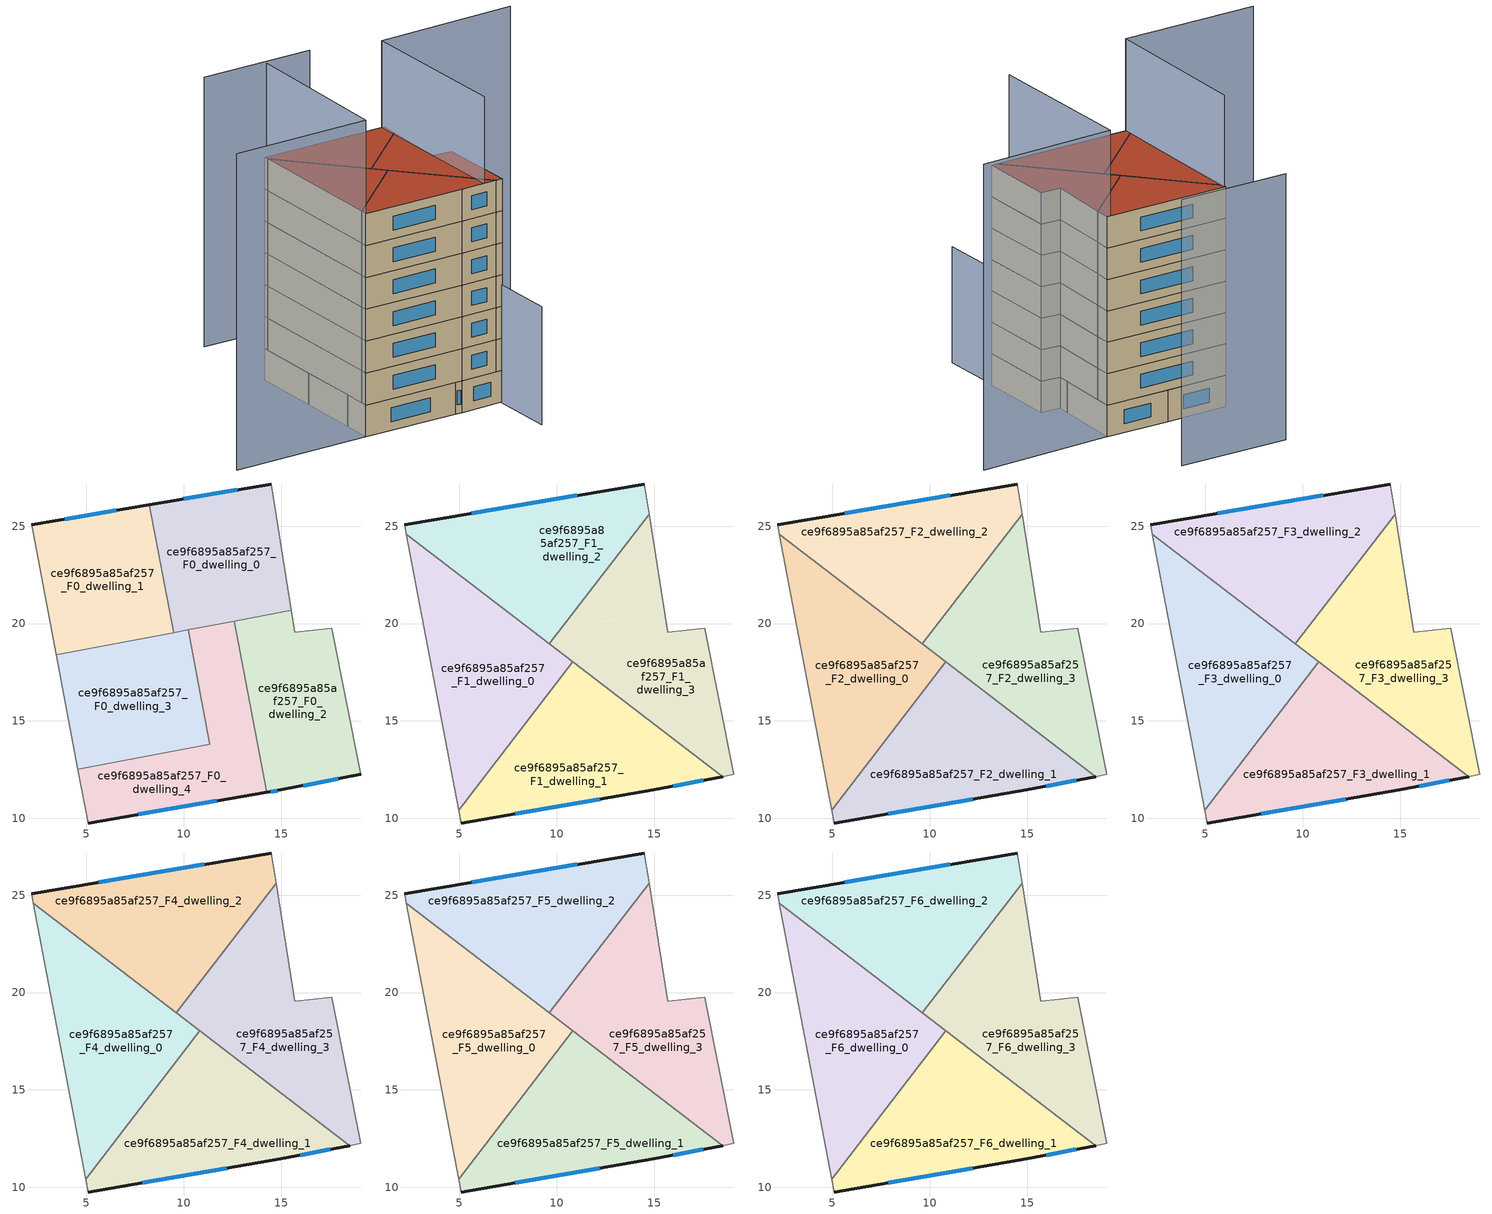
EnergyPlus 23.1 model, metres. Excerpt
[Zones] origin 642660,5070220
ce9f6895a85af257_F0_dwelling_0
 floor ground (EU_floor_Construction): 14.5,27.17 15.52,20.68 9.48,19.54 8.24,26.1 z0
 wall outside (EU_wall_Construction): 14.5,27.17 8.24,26.1 z0:3
 wall to ce9f6895a85af257_F0_dwelling_1 (EU_wall_Construction): 8.24,26.1 9.48,19.54 z0:3
 wall adiabatic (EU_wall_Construction): 15.52,20.68 14.5,27.17 z0:3
 wall to ce9f6895a85af257_F0_dwelling_2 (EU_wall_Construction): 12.61,20.13 15.52,20.68 z0:3
 wall to ce9f6895a85af257_F0_dwelling_4 (EU_wall_Construction): 10.23,19.68 12.6,20.13 z0:3
 wall to ce9f6895a85af257_F0_dwelling_3 (EU_wall_Construction): 9.49,19.54 10.23,19.68 z0:3
 window (EU_Window_Construction): 12.75,26.87 10,26.4 z0.84:2.16
ce9f6895a85af257_F0_dwelling_1
 floor ground (EU_floor_Construction): 8.24,26.1 9.48,19.54 3.45,18.4 2.19,25.07 z0
 wall outside (EU_wall_Construction): 8.24,26.1 2.19,25.07 z0:3
 wall adiabatic (EU_wall_Construction): 2.19,25.07 3.45,18.4 z0:3
 wall to ce9f6895a85af257_F0_dwelling_3 (EU_wall_Construction): 3.45,18.4 9.48,19.54 z0:3
 window (EU_Window_Construction): 6.55,25.81 3.89,25.36 z0.84:2.16
ce9f6895a85af257_F0_dwelling_2
 floor ground (EU_floor_Construction): 17.6,19.76 19.1,12.26 14.99,11.46 14.27,11.33 12.6,20.13 15.52,20.68 15.7,19.56 z0
 wall outside (EU_wall_Construction): 14.27,11.33 14.99,11.46 19.1,12.26 z0:3
 wall adiabatic (EU_wall_Construction): 19.1,12.26 17.6,19.76 15.7,19.56 15.52,20.68 z0:3
 wall to ce9f6895a85af257_F0_dwelling_4 (EU_wall_Construction): 12.6,20.13 14.27,11.33 z0:3
 window (EU_Window_Construction): 16.14,11.68 17.95,12.03 / 14.47,11.37 14.79,11.42 z0.84:2.16
ce9f6895a85af257_F0_dwelling_3
 floor ground (EU_floor_Construction): 10.23,19.68 11.34,13.79 4.57,12.51 3.45,18.4 z0
 wall to ce9f6895a85af257_F0_dwelling_4 (EU_wall_Construction): 4.57,12.51 11.34,13.79 10.23,19.68 z0:3
 wall adiabatic (EU_wall_Construction): 3.45,18.4 4.57,12.51 z0:3
 ceiling adiabatic (EU_roof_Construction): 10.49,18.3 10.23,19.68 8.99,19.45 z3
ce9f6895a85af257_F0_dwelling_4
 floor ground (EU_floor_Construction): 12.6,20.13 14.27,11.33 5.09,9.76 4.57,12.51 11.34,13.79 10.23,19.68 z0
 wall outside (EU_wall_Construction): 5.09,9.76 14.27,11.33 z0:3
 wall adiabatic (EU_wall_Construction): 4.57,12.51 5.09,9.76 z0:3
 window (EU_Window_Construction): 7.66,10.2 11.7,10.89 z0.84:2.16
ce9f6895a85af257_F1_dwelling_0
 floor to ce9f6895a85af257_F0_dwelling_3 (EU_floor_Construction): 10.49,18.3 10.59,17.76 6.9,12.95 4.57,12.51 3.45,18.4 8.99,19.45 z3
 floor to ce9f6895a85af257_F0_dwelling_4 (EU_floor_Construction): 6.9,12.95 4.96,10.42 4.57,12.51 z3; 10.81,18.05 10.59,17.76 10.49,18.3 z3
 floor to ce9f6895a85af257_F0_dwelling_1 (EU_floor_Construction): 8.99,19.45 3.45,18.4 2.28,24.59 z3
 wall adiabatic (EU_wall_Construction): 2.28,24.59 4.96,10.42 z3:6
 wall to ce9f6895a85af257_F1_dwelling_1 (EU_wall_Construction): 4.96,10.42 10.81,18.05 z3:6
 wall to ce9f6895a85af257_F1_dwelling_2 (EU_wall_Construction): 9.63,18.96 2.28,24.59 z3:6
 wall to ce9f6895a85af257_F1_dwelling_3 (EU_wall_Construction): 10.81,18.05 9.63,18.96 z3:6
ce9f6895a85af257_F1_dwelling_1
 floor to ce9f6895a85af257_F0_dwelling_4 (EU_floor_Construction): 13.37,16.09 14.27,11.33 5.09,9.76 4.96,10.42 6.9,12.95 11.34,13.79 10.59,17.76 10.81,18.05 z3
 floor to ce9f6895a85af257_F0_dwelling_3 (EU_floor_Construction): 10.59,17.76 11.34,13.79 6.9,12.95 z3
 floor to ce9f6895a85af257_F0_dwelling_2 (EU_floor_Construction): 18.51,12.14 14.99,11.46 14.27,11.33 13.37,16.09 z3
 wall outside (EU_wall_Construction): 5.09,9.76 14.99,11.46 18.52,12.14 z3:6
 wall adiabatic (EU_wall_Construction): 4.96,10.42 5.09,9.76 z3:6
 wall to ce9f6895a85af257_F1_dwelling_3 (EU_wall_Construction): 18.52,12.14 10.81,18.05 z3:6
 window (EU_Window_Construction): 15.98,11.65 17.53,11.95 / 7.86,10.23 12.22,10.98 z3.84:5.16
ce9f6895a85af257_F1_dwelling_2
 floor to ce9f6895a85af257_F0_dwelling_0 (EU_floor_Construction): 14.5,27.17 14.74,25.63 10.18,19.67 9.48,19.54 8.24,26.1 z3
 floor to ce9f6895a85af257_F0_dwelling_1 (EU_floor_Construction): 8.24,26.1 9.48,19.54 8.99,19.45 2.28,24.59 2.19,25.07 z3
 floor adiabatic (EU_floor_Construction): 10.18,19.67 9.63,18.96 8.99,19.45 z3
 wall outside (EU_wall_Construction): 14.5,27.17 2.19,25.07 z3:6
 wall adiabatic (EU_wall_Construction): 14.74,25.63 14.5,27.17 / 2.19,25.07 2.28,24.59 z3:6
 wall to ce9f6895a85af257_F1_dwelling_3 (EU_wall_Construction): 9.63,18.96 14.74,25.63 z3:6
 window (EU_Window_Construction): 11.05,26.58 5.64,25.66 z3.84:5.16
ce9f6895a85af257_F1_dwelling_3
 floor to ce9f6895a85af257_F0_dwelling_2 (EU_floor_Construction): 17.6,19.76 19.1,12.26 18.51,12.14 13.37,16.09 12.6,20.13 15.52,20.68 15.7,19.56 z3
 floor to ce9f6895a85af257_F0_dwelling_0 (EU_floor_Construction): 14.74,25.63 15.52,20.68 10.18,19.67 z3
 floor to ce9f6895a85af257_F0_dwelling_4 (EU_floor_Construction): 12.61,20.13 13.37,16.09 10.49,18.3 10.23,19.68 z3
 floor adiabatic (EU_floor_Construction): 10.23,19.68 10.49,18.3 9.63,18.96 10.18,19.67 z3
 wall adiabatic (EU_wall_Construction): 18.52,12.14 19.1,12.26 17.6,19.76 15.7,19.56 14.74,25.63 z3:6
ce9f6895a85af257_F2_dwelling_0
 floor to ce9f6895a85af257_F1_dwelling_0 (EU_floor_Construction): 10.81,18.05 4.96,10.42 2.28,24.59 z6
 wall adiabatic (EU_wall_Construction): 2.28,24.59 4.96,10.42 z6:9
 wall to ce9f6895a85af257_F2_dwelling_1 (EU_wall_Construction): 4.96,10.42 10.81,18.05 z6:9
 wall to ce9f6895a85af257_F2_dwelling_2 (EU_wall_Construction): 9.63,18.96 2.28,24.59 z6:9
 wall to ce9f6895a85af257_F2_dwelling_3 (EU_wall_Construction): 10.81,18.05 9.63,18.96 z6:9
ce9f6895a85af257_F2_dwelling_1
 floor to ce9f6895a85af257_F1_dwelling_1 (EU_floor_Construction): 18.52,12.14 14.99,11.46 5.09,9.76 4.96,10.42 10.81,18.05 z6
 wall outside (EU_wall_Construction): 5.09,9.76 14.99,11.46 18.52,12.14 z6:9
 wall adiabatic (EU_wall_Construction): 4.96,10.42 5.09,9.76 z6:9
 wall to ce9f6895a85af257_F2_dwelling_3 (EU_wall_Construction): 18.52,12.14 10.81,18.05 z6:9
 window (EU_Window_Construction): 15.98,11.65 17.53,11.95 / 7.86,10.23 12.22,10.98 z6.84:8.16
ce9f6895a85af257_F2_dwelling_2
 floor to ce9f6895a85af257_F1_dwelling_2 (EU_floor_Construction): 14.5,27.17 14.74,25.63 9.63,18.96 2.28,24.59 2.19,25.07 z6
 wall outside (EU_wall_Construction): 14.5,27.17 2.19,25.07 z6:9
 wall adiabatic (EU_wall_Construction): 14.74,25.63 14.5,27.17 / 2.19,25.07 2.28,24.59 z6:9
 wall to ce9f6895a85af257_F2_dwelling_3 (EU_wall_Construction): 9.63,18.96 14.74,25.63 z6:9
 window (EU_Window_Construction): 11.05,26.58 5.64,25.66 z6.84:8.16
ce9f6895a85af257_F2_dwelling_3
 floor to ce9f6895a85af257_F1_dwelling_3 (EU_floor_Construction): 14.74,25.63 15.7,19.56 17.6,19.76 19.1,12.26 18.52,12.14 9.63,18.96 z6
 wall adiabatic (EU_wall_Construction): 18.52,12.14 19.1,12.26 17.6,19.76 15.7,19.56 14.74,25.63 z6:9
ce9f6895a85af257_F3_dwelling_0
 floor to ce9f6895a85af257_F2_dwelling_0 (EU_floor_Construction): 10.81,18.05 4.96,10.42 2.28,24.59 z9
 wall adiabatic (EU_wall_Construction): 2.28,24.59 4.96,10.42 z9:12
 wall to ce9f6895a85af257_F3_dwelling_1 (EU_wall_Construction): 4.96,10.42 10.81,18.05 z9:12
 wall to ce9f6895a85af257_F3_dwelling_2 (EU_wall_Construction): 9.63,18.96 2.28,24.59 z9:12
 wall to ce9f6895a85af257_F3_dwelling_3 (EU_wall_Construction): 10.81,18.05 9.63,18.96 z9:12
ce9f6895a85af257_F3_dwelling_1
 floor to ce9f6895a85af257_F2_dwelling_1 (EU_floor_Construction): 18.52,12.14 14.99,11.46 5.09,9.76 4.96,10.42 10.81,18.05 z9
 wall outside (EU_wall_Construction): 5.09,9.76 14.99,11.46 18.52,12.14 z9:12
 wall adiabatic (EU_wall_Construction): 4.96,10.42 5.09,9.76 z9:12
 wall to ce9f6895a85af257_F3_dwelling_3 (EU_wall_Construction): 18.52,12.14 10.81,18.05 z9:12
 window (EU_Window_Construction): 15.98,11.65 17.53,11.95 / 7.86,10.23 12.22,10.98 z9.84:11.16
ce9f6895a85af257_F3_dwelling_2
 floor to ce9f6895a85af257_F2_dwelling_2 (EU_floor_Construction): 14.5,27.17 14.74,25.63 9.63,18.96 2.28,24.59 2.19,25.07 z9
 wall outside (EU_wall_Construction): 14.5,27.17 2.19,25.07 z9:12
 wall adiabatic (EU_wall_Construction): 14.74,25.63 14.5,27.17 / 2.19,25.07 2.28,24.59 z9:12
 wall to ce9f6895a85af257_F3_dwelling_3 (EU_wall_Construction): 9.63,18.96 14.74,25.63 z9:12
 window (EU_Window_Construction): 11.05,26.58 5.64,25.66 z9.84:11.16
ce9f6895a85af257_F3_dwelling_3
 floor to ce9f6895a85af257_F2_dwelling_3 (EU_floor_Construction): 14.74,25.63 15.7,19.56 17.6,19.76 19.1,12.26 18.52,12.14 9.63,18.96 z9
 wall adiabatic (EU_wall_Construction): 18.52,12.14 19.1,12.26 17.6,19.76 15.7,19.56 14.74,25.63 z9:12
ce9f6895a85af257_F4_dwelling_0
 floor to ce9f6895a85af257_F3_dwelling_0 (EU_floor_Construction): 10.81,18.05 4.96,10.42 2.28,24.59 z12
 wall adiabatic (EU_wall_Construction): 2.28,24.59 4.96,10.42 z12:15
 wall to ce9f6895a85af257_F4_dwelling_1 (EU_wall_Construction): 4.96,10.42 10.81,18.05 z12:15
 wall to ce9f6895a85af257_F4_dwelling_2 (EU_wall_Construction): 9.63,18.96 2.28,24.59 z12:15
 wall to ce9f6895a85af257_F4_dwelling_3 (EU_wall_Construction): 10.81,18.05 9.63,18.96 z12:15
ce9f6895a85af257_F4_dwelling_1
 floor to ce9f6895a85af257_F3_dwelling_1 (EU_floor_Construction): 18.52,12.14 14.99,11.46 5.09,9.76 4.96,10.42 10.81,18.05 z12
 wall outside (EU_wall_Construction): 5.09,9.76 14.99,11.46 18.52,12.14 z12:15
 wall adiabatic (EU_wall_Construction): 4.96,10.42 5.09,9.76 z12:15
 wall to ce9f6895a85af257_F4_dwelling_3 (EU_wall_Construction): 18.52,12.14 10.81,18.05 z12:15
 window (EU_Window_Construction): 15.98,11.65 17.53,11.95 / 7.86,10.23 12.22,10.98 z12.84:14.16
ce9f6895a85af257_F4_dwelling_2
 floor to ce9f6895a85af257_F3_dwelling_2 (EU_floor_Construction): 14.5,27.17 14.74,25.63 9.63,18.96 2.28,24.59 2.19,25.07 z12
 wall outside (EU_wall_Construction): 14.5,27.17 2.19,25.07 z12:15
 wall adiabatic (EU_wall_Construction): 14.74,25.63 14.5,27.17 / 2.19,25.07 2.28,24.59 z12:15
 wall to ce9f6895a85af257_F4_dwelling_3 (EU_wall_Construction): 9.63,18.96 14.74,25.63 z12:15
 window (EU_Window_Construction): 11.05,26.58 5.64,25.66 z12.84:14.16
ce9f6895a85af257_F4_dwelling_3
 floor to ce9f6895a85af257_F3_dwelling_3 (EU_floor_Construction): 14.74,25.63 15.7,19.56 17.6,19.76 19.1,12.26 18.52,12.14 9.63,18.96 z12
 wall adiabatic (EU_wall_Construction): 18.52,12.14 19.1,12.26 17.6,19.76 15.7,19.56 14.74,25.63 z12:15
ce9f6895a85af257_F5_dwelling_0
 floor to ce9f6895a85af257_F4_dwelling_0 (EU_floor_Construction): 10.81,18.05 4.96,10.42 2.28,24.59 z15
 wall adiabatic (EU_wall_Construction): 2.28,24.59 4.96,10.42 z15:18
 wall to ce9f6895a85af257_F5_dwelling_1 (EU_wall_Construction): 4.96,10.42 10.81,18.05 z15:18
 wall to ce9f6895a85af257_F5_dwelling_2 (EU_wall_Construction): 9.63,18.96 2.28,24.59 z15:18
 wall to ce9f6895a85af257_F5_dwelling_3 (EU_wall_Construction): 10.81,18.05 9.63,18.96 z15:18
ce9f6895a85af257_F5_dwelling_1
 floor to ce9f6895a85af257_F4_dwelling_1 (EU_floor_Construction): 18.52,12.14 14.99,11.46 5.09,9.76 4.96,10.42 10.81,18.05 z15
 wall outside (EU_wall_Construction): 5.09,9.76 14.99,11.46 18.52,12.14 z15:18
 wall adiabatic (EU_wall_Construction): 4.96,10.42 5.09,9.76 z15:18
 wall to ce9f6895a85af257_F5_dwelling_3 (EU_wall_Construction): 18.52,12.14 10.81,18.05 z15:18
 window (EU_Window_Construction): 15.98,11.65 17.53,11.95 / 7.86,10.23 12.22,10.98 z15.84:17.16
ce9f6895a85af257_F5_dwelling_2
 floor to ce9f6895a85af257_F4_dwelling_2 (EU_floor_Construction): 14.5,27.17 14.74,25.63 9.63,18.96 2.28,24.59 2.19,25.07 z15
 wall outside (EU_wall_Construction): 14.5,27.17 2.19,25.07 z15:18
 wall adiabatic (EU_wall_Construction): 14.74,25.63 14.5,27.17 / 2.19,25.07 2.28,24.59 z15:18
 wall to ce9f6895a85af257_F5_dwelling_3 (EU_wall_Construction): 9.63,18.96 14.74,25.63 z15:18
 window (EU_Window_Construction): 11.05,26.58 5.64,25.66 z15.84:17.16
ce9f6895a85af257_F5_dwelling_3
 floor to ce9f6895a85af257_F4_dwelling_3 (EU_floor_Construction): 14.74,25.63 15.7,19.56 17.6,19.76 19.1,12.26 18.52,12.14 9.63,18.96 z15
 wall adiabatic (EU_wall_Construction): 18.52,12.14 19.1,12.26 17.6,19.76 15.7,19.56 14.74,25.63 z15:18
ce9f6895a85af257_F6_dwelling_0
 floor to ce9f6895a85af257_F5_dwelling_0 (EU_floor_Construction): 10.81,18.05 4.96,10.42 2.28,24.59 z18
 wall adiabatic (EU_wall_Construction): 2.28,24.59 4.96,10.42 z18:21
 wall to ce9f6895a85af257_F6_dwelling_1 (EU_wall_Construction): 4.96,10.42 10.81,18.05 z18:21
 wall to ce9f6895a85af257_F6_dwelling_2 (EU_wall_Construction): 9.63,18.96 2.28,24.59 z18:21
 wall to ce9f6895a85af257_F6_dwelling_3 (EU_wall_Construction): 10.81,18.05 9.63,18.96 z18:21
 roof outside (EU_roof_Construction): 4.96,10.42 10.81,18.05 2.28,24.59 z21
ce9f6895a85af257_F6_dwelling_1
 floor to ce9f6895a85af257_F5_dwelling_1 (EU_floor_Construction): 18.52,12.14 14.99,11.46 5.09,9.76 4.96,10.42 10.81,18.05 z18
 wall outside (EU_wall_Construction): 5.09,9.76 14.99,11.46 18.52,12.14 z18:21
 wall adiabatic (EU_wall_Construction): 4.96,10.42 5.09,9.76 z18:21
 wall to ce9f6895a85af257_F6_dwelling_3 (EU_wall_Construction): 18.52,12.14 10.81,18.05 z18:21
 window (EU_Window_Construction): 15.98,11.65 17.53,11.95 / 7.86,10.23 12.22,10.98 z18.84:20.16
 roof outside (EU_roof_Construction): 18.52,12.14 10.81,18.05 4.96,10.42 5.09,9.76 14.99,11.46 z21
ce9f6895a85af257_F6_dwelling_2
 floor to ce9f6895a85af257_F5_dwelling_2 (EU_floor_Construction): 14.5,27.17 14.74,25.63 9.63,18.96 2.28,24.59 2.19,25.07 z18
 wall outside (EU_wall_Construction): 14.5,27.17 2.19,25.07 z18:21
 wall adiabatic (EU_wall_Construction): 14.74,25.63 14.5,27.17 / 2.19,25.07 2.28,24.59 z18:21
 wall to ce9f6895a85af257_F6_dwelling_3 (EU_wall_Construction): 9.63,18.96 14.74,25.63 z18:21
 window (EU_Window_Construction): 11.05,26.58 5.64,25.66 z18.84:20.16
 roof outside (EU_roof_Construction): 9.63,18.96 14.74,25.63 14.5,27.17 2.19,25.07 2.28,24.59 z21
ce9f6895a85af257_F6_dwelling_3
 floor to ce9f6895a85af257_F5_dwelling_3 (EU_floor_Construction): 14.74,25.63 15.7,19.56 17.6,19.76 19.1,12.26 18.52,12.14 9.63,18.96 z18
 wall adiabatic (EU_wall_Construction): 18.52,12.14 19.1,12.26 17.6,19.76 15.7,19.56 14.74,25.63 z18:21
 roof outside (EU_roof_Construction): 19.1,12.26 17.6,19.76 15.7,19.56 14.74,25.63 9.63,18.96 18.52,12.14 z21
shading: 20.2,6.15 18.98,12.23 z0:11.1; 2.38,25.12 5.09,9.76 / 5.09,9.76 -8.21,7.41 z0:29.8; 17.23,11.88 14.19,27.11 / 14.19,27.11 27.57,29.78 z0:29.2; 11.21,35.93 0.39,34.08 z0:25.4
[Building]
EU S2 Campaign: North Axis=0; Terrain=City; Solar Distribution=FullExterior
[Site:Location]
Lyon-Bron: Latitude=45.75; Longitude=5; Time Zone=1; Elevation=198
[SizingPeriod:WeatherFileDays]
AnnualSizingPeriod: Begin Month=1; Begin Day of Month=1; End Month=12; End Day of Month=31; Day of Week for Start Day=Monday; Use Weather File Daylight Saving Period=No; Use Weather File Rain and Snow Indicators=No
[MATERIAL]
EU_InternalMass_Material: Roughness=MediumRough; Thickness=0.1; Conductivity=1; Density=1800; Specific Heat=900; Thermal Absorptance=0.9; Solar Absorptance=0.7; Visible Absorptance=0.7
[MATERIAL:NOMASS] Roughness=MediumRough; Thermal Absorptance=0.9; Solar Absorptance=0.7; Visible Absorptance=0.7
Name | Thermal Resistance
EU_wall_NoMass | 0.776494
EU_roof_NoMass | 0.486893
EU_floor_NoMass | 0.421597
[WINDOWMATERIAL:SIMPLEGLAZINGSYSTEM]
EU_Window_SimpleGlazing: UFactor=4.24961; Solar Heat Gain Coefficient=0.83; Visible Transmittance=0.83
[CONSTRUCTION]
EU_wall_Construction: EU_wall_NoMass
EU_roof_Construction: EU_roof_NoMass
EU_floor_Construction: EU_floor_NoMass
EU_InternalMass_Construction: EU_InternalMass_Material
EU_Window_Construction: EU_Window_SimpleGlazing
[ZONE] Type=1; Multiplier=1; Ceiling Height=autocalculate; Floor Area=autocalculate; Part of Total Floor Area=Yes
Name | Volume
ce9f6895a85af257_F0_dwelling_0 | 124.012
ce9f6895a85af257_F1_dwelling_0; ce9f6895a85af257_F2_dwelling_0; ce9f6895a85af257_F3_dwelling_0; ce9f6895a85af257_F4_dwelling_0; ce9f6895a85af257_F5_dwelling_0; ce9f6895a85af257_F6_dwelling_0 | 155.016
ce9f6895a85af257_F0_dwelling_1 | 124.006
ce9f6895a85af257_F1_dwelling_1; ce9f6895a85af257_F2_dwelling_1; ce9f6895a85af257_F3_dwelling_1; ce9f6895a85af257_F4_dwelling_1; ce9f6895a85af257_F5_dwelling_1; ce9f6895a85af257_F6_dwelling_1 | 155.013
ce9f6895a85af257_F0_dwelling_2 | 124.034
ce9f6895a85af257_F1_dwelling_2; ce9f6895a85af257_F2_dwelling_2; ce9f6895a85af257_F3_dwelling_2; ce9f6895a85af257_F4_dwelling_2; ce9f6895a85af257_F5_dwelling_2; ce9f6895a85af257_F6_dwelling_2 | 155.035
ce9f6895a85af257_F0_dwelling_3 | 124.032
ce9f6895a85af257_F1_dwelling_3; ce9f6895a85af257_F2_dwelling_3; ce9f6895a85af257_F3_dwelling_3; ce9f6895a85af257_F4_dwelling_3; ce9f6895a85af257_F5_dwelling_3; ce9f6895a85af257_F6_dwelling_3 | 155.03
ce9f6895a85af257_F0_dwelling_4 | 123.998
[INTERNALMASS] Construction=EU_InternalMass_Construction
Name | Zone or ZoneList | Surface Area
ce9f6895a85af257_F0_dwelling_0_EU_InternalMass | ce9f6895a85af257_F0_dwelling_0 | 41.3374
ce9f6895a85af257_F0_dwelling_1_EU_InternalMass | ce9f6895a85af257_F0_dwelling_1 | 41.3358
ce9f6895a85af257_F0_dwelling_2_EU_InternalMass | ce9f6895a85af257_F0_dwelling_2 | 41.3451
ce9f6895a85af257_F0_dwelling_3_EU_InternalMass | ce9f6895a85af257_F0_dwelling_3 | 41.3414
ce9f6895a85af257_F0_dwelling_4_EU_InternalMass | ce9f6895a85af257_F0_dwelling_4 | 41.3326
ce9f6895a85af257_F1_dwelling_0_EU_InternalMass | ce9f6895a85af257_F1_dwelling_0 | 51.6721
ce9f6895a85af257_F1_dwelling_1_EU_InternalMass | ce9f6895a85af257_F1_dwelling_1 | 51.6709
ce9f6895a85af257_F1_dwelling_2_EU_InternalMass | ce9f6895a85af257_F1_dwelling_2 | 51.6783
ce9f6895a85af257_F1_dwelling_3_EU_InternalMass | ce9f6895a85af257_F1_dwelling_3 | 51.6768
ce9f6895a85af257_F2_dwelling_0_EU_InternalMass | ce9f6895a85af257_F2_dwelling_0 | 51.6721
ce9f6895a85af257_F2_dwelling_1_EU_InternalMass | ce9f6895a85af257_F2_dwelling_1 | 51.6709
ce9f6895a85af257_F2_dwelling_2_EU_InternalMass | ce9f6895a85af257_F2_dwelling_2 | 51.6783
ce9f6895a85af257_F2_dwelling_3_EU_InternalMass | ce9f6895a85af257_F2_dwelling_3 | 51.6768
ce9f6895a85af257_F3_dwelling_0_EU_InternalMass | ce9f6895a85af257_F3_dwelling_0 | 51.6721
ce9f6895a85af257_F3_dwelling_1_EU_InternalMass | ce9f6895a85af257_F3_dwelling_1 | 51.6709
ce9f6895a85af257_F3_dwelling_2_EU_InternalMass | ce9f6895a85af257_F3_dwelling_2 | 51.6783
ce9f6895a85af257_F3_dwelling_3_EU_InternalMass | ce9f6895a85af257_F3_dwelling_3 | 51.6768
ce9f6895a85af257_F4_dwelling_0_EU_InternalMass | ce9f6895a85af257_F4_dwelling_0 | 51.6721
ce9f6895a85af257_F4_dwelling_1_EU_InternalMass | ce9f6895a85af257_F4_dwelling_1 | 51.6709
ce9f6895a85af257_F4_dwelling_2_EU_InternalMass | ce9f6895a85af257_F4_dwelling_2 | 51.6783
ce9f6895a85af257_F4_dwelling_3_EU_InternalMass | ce9f6895a85af257_F4_dwelling_3 | 51.6768
ce9f6895a85af257_F5_dwelling_0_EU_InternalMass | ce9f6895a85af257_F5_dwelling_0 | 51.6721
ce9f6895a85af257_F5_dwelling_1_EU_InternalMass | ce9f6895a85af257_F5_dwelling_1 | 51.6709
ce9f6895a85af257_F5_dwelling_2_EU_InternalMass | ce9f6895a85af257_F5_dwelling_2 | 51.6783
ce9f6895a85af257_F5_dwelling_3_EU_InternalMass | ce9f6895a85af257_F5_dwelling_3 | 51.6768
ce9f6895a85af257_F6_dwelling_0_EU_InternalMass | ce9f6895a85af257_F6_dwelling_0 | 51.6721
ce9f6895a85af257_F6_dwelling_1_EU_InternalMass | ce9f6895a85af257_F6_dwelling_1 | 51.6709
ce9f6895a85af257_F6_dwelling_2_EU_InternalMass | ce9f6895a85af257_F6_dwelling_2 | 51.6783
ce9f6895a85af257_F6_dwelling_3_EU_InternalMass | ce9f6895a85af257_F6_dwelling_3 | 51.6768
[OTHEREQUIPMENT] Fuel Type=Electricity; Design Level Calculation Method=Watts/Area; Power per Zone Floor Area=1; Fraction Latent=0; Fraction Radiant=0; Fraction Lost=0; Carbon Dioxide Generation Rate=0; EndUse Subcategory=EU_Step8_InternalGains
Name | Zone or ZoneList or Space or SpaceList | Schedule
EU_Step8_InternalGain_ce9f6895a85af257_F0_dwelling_0_f000 | ce9f6895a85af257_F0_dwelling_0 | EU_Step8_GainSchedule_ce9f6895a85af257_F0_dwelling_0_f000
EU_Step8_InternalGain_ce9f6895a85af257_F0_dwelling_1_f000 | ce9f6895a85af257_F0_dwelling_1 | EU_Step8_GainSchedule_ce9f6895a85af257_F0_dwelling_1_f000
EU_Step8_InternalGain_ce9f6895a85af257_F0_dwelling_2_f000 | ce9f6895a85af257_F0_dwelling_2 | EU_Step8_GainSchedule_ce9f6895a85af257_F0_dwelling_2_f000
EU_Step8_InternalGain_ce9f6895a85af257_F0_dwelling_3_f000 | ce9f6895a85af257_F0_dwelling_3 | EU_Step8_GainSchedule_ce9f6895a85af257_F0_dwelling_3_f000
EU_Step8_InternalGain_ce9f6895a85af257_F0_dwelling_4_f000 | ce9f6895a85af257_F0_dwelling_4 | EU_Step8_GainSchedule_ce9f6895a85af257_F0_dwelling_4_f000
EU_Step8_InternalGain_ce9f6895a85af257_F1_dwelling_0_f000 | ce9f6895a85af257_F1_dwelling_0 | EU_Step8_GainSchedule_ce9f6895a85af257_F1_dwelling_0_f000
EU_Step8_InternalGain_ce9f6895a85af257_F1_dwelling_1_f000 | ce9f6895a85af257_F1_dwelling_1 | EU_Step8_GainSchedule_ce9f6895a85af257_F1_dwelling_1_f000
EU_Step8_InternalGain_ce9f6895a85af257_F1_dwelling_2_f000 | ce9f6895a85af257_F1_dwelling_2 | EU_Step8_GainSchedule_ce9f6895a85af257_F1_dwelling_2_f000
EU_Step8_InternalGain_ce9f6895a85af257_F1_dwelling_3_f000 | ce9f6895a85af257_F1_dwelling_3 | EU_Step8_GainSchedule_ce9f6895a85af257_F1_dwelling_3_f000
EU_Step8_InternalGain_ce9f6895a85af257_F2_dwelling_0_f000 | ce9f6895a85af257_F2_dwelling_0 | EU_Step8_GainSchedule_ce9f6895a85af257_F2_dwelling_0_f000
EU_Step8_InternalGain_ce9f6895a85af257_F2_dwelling_1_f000 | ce9f6895a85af257_F2_dwelling_1 | EU_Step8_GainSchedule_ce9f6895a85af257_F2_dwelling_1_f000
EU_Step8_InternalGain_ce9f6895a85af257_F2_dwelling_2_f000 | ce9f6895a85af257_F2_dwelling_2 | EU_Step8_GainSchedule_ce9f6895a85af257_F2_dwelling_2_f000
EU_Step8_InternalGain_ce9f6895a85af257_F2_dwelling_3_f000 | ce9f6895a85af257_F2_dwelling_3 | EU_Step8_GainSchedule_ce9f6895a85af257_F2_dwelling_3_f000
EU_Step8_InternalGain_ce9f6895a85af257_F3_dwelling_0_f000 | ce9f6895a85af257_F3_dwelling_0 | EU_Step8_GainSchedule_ce9f6895a85af257_F3_dwelling_0_f000
EU_Step8_InternalGain_ce9f6895a85af257_F3_dwelling_1_f000 | ce9f6895a85af257_F3_dwelling_1 | EU_Step8_GainSchedule_ce9f6895a85af257_F3_dwelling_1_f000
EU_Step8_InternalGain_ce9f6895a85af257_F3_dwelling_2_f000 | ce9f6895a85af257_F3_dwelling_2 | EU_Step8_GainSchedule_ce9f6895a85af257_F3_dwelling_2_f000
EU_Step8_InternalGain_ce9f6895a85af257_F3_dwelling_3_f000 | ce9f6895a85af257_F3_dwelling_3 | EU_Step8_GainSchedule_ce9f6895a85af257_F3_dwelling_3_f000
EU_Step8_InternalGain_ce9f6895a85af257_F4_dwelling_0_f000 | ce9f6895a85af257_F4_dwelling_0 | EU_Step8_GainSchedule_ce9f6895a85af257_F4_dwelling_0_f000
EU_Step8_InternalGain_ce9f6895a85af257_F4_dwelling_1_f000 | ce9f6895a85af257_F4_dwelling_1 | EU_Step8_GainSchedule_ce9f6895a85af257_F4_dwelling_1_f000
EU_Step8_InternalGain_ce9f6895a85af257_F4_dwelling_2_f000 | ce9f6895a85af257_F4_dwelling_2 | EU_Step8_GainSchedule_ce9f6895a85af257_F4_dwelling_2_f000
EU_Step8_InternalGain_ce9f6895a85af257_F4_dwelling_3_f000 | ce9f6895a85af257_F4_dwelling_3 | EU_Step8_GainSchedule_ce9f6895a85af257_F4_dwelling_3_f000
EU_Step8_InternalGain_ce9f6895a85af257_F5_dwelling_0_f000 | ce9f6895a85af257_F5_dwelling_0 | EU_Step8_GainSchedule_ce9f6895a85af257_F5_dwelling_0_f000
EU_Step8_InternalGain_ce9f6895a85af257_F5_dwelling_1_f000 | ce9f6895a85af257_F5_dwelling_1 | EU_Step8_GainSchedule_ce9f6895a85af257_F5_dwelling_1_f000
EU_Step8_InternalGain_ce9f6895a85af257_F5_dwelling_2_f000 | ce9f6895a85af257_F5_dwelling_2 | EU_Step8_GainSchedule_ce9f6895a85af257_F5_dwelling_2_f000
EU_Step8_InternalGain_ce9f6895a85af257_F5_dwelling_3_f000 | ce9f6895a85af257_F5_dwelling_3 | EU_Step8_GainSchedule_ce9f6895a85af257_F5_dwelling_3_f000
EU_Step8_InternalGain_ce9f6895a85af257_F6_dwelling_0_f000 | ce9f6895a85af257_F6_dwelling_0 | EU_Step8_GainSchedule_ce9f6895a85af257_F6_dwelling_0_f000
EU_Step8_InternalGain_ce9f6895a85af257_F6_dwelling_1_f000 | ce9f6895a85af257_F6_dwelling_1 | EU_Step8_GainSchedule_ce9f6895a85af257_F6_dwelling_1_f000
EU_Step8_InternalGain_ce9f6895a85af257_F6_dwelling_2_f000 | ce9f6895a85af257_F6_dwelling_2 | EU_Step8_GainSchedule_ce9f6895a85af257_F6_dwelling_2_f000
EU_Step8_InternalGain_ce9f6895a85af257_F6_dwelling_3_f000 | ce9f6895a85af257_F6_dwelling_3 | EU_Step8_GainSchedule_ce9f6895a85af257_F6_dwelling_3_f000
[ZONEVENTILATION:DESIGNFLOWRATE] Schedule=EU_AlwaysOn; Design Flow Rate Calculation Method=AirChanges/Hour; Air Changes per Hour=0.693814; Ventilation Type=Natural; Fan Pressure Rise=0; Fan Total Efficiency=1; Constant Term Coefficient=1; Temperature Term Coefficient=0; Velocity Term Coefficient=0; Velocity Squared Term Coefficient=0; Minimum Indoor Temperature=-100; Maximum Indoor Temperature=100; Delta Temperature=-100; Minimum Outdoor Temperature=-100; Maximum Outdoor Temperature=100; Maximum Wind Speed=40
Name | Zone or ZoneList or Space or SpaceList
EU_ConstantAir_ce9f6895a85af257_F0_dwelling_0 | ce9f6895a85af257_F0_dwelling_0
EU_ConstantAir_ce9f6895a85af257_F0_dwelling_1 | ce9f6895a85af257_F0_dwelling_1
EU_ConstantAir_ce9f6895a85af257_F0_dwelling_2 | ce9f6895a85af257_F0_dwelling_2
EU_ConstantAir_ce9f6895a85af257_F0_dwelling_3 | ce9f6895a85af257_F0_dwelling_3
EU_ConstantAir_ce9f6895a85af257_F0_dwelling_4 | ce9f6895a85af257_F0_dwelling_4
EU_ConstantAir_ce9f6895a85af257_F1_dwelling_0 | ce9f6895a85af257_F1_dwelling_0
EU_ConstantAir_ce9f6895a85af257_F1_dwelling_1 | ce9f6895a85af257_F1_dwelling_1
EU_ConstantAir_ce9f6895a85af257_F1_dwelling_2 | ce9f6895a85af257_F1_dwelling_2
EU_ConstantAir_ce9f6895a85af257_F1_dwelling_3 | ce9f6895a85af257_F1_dwelling_3
EU_ConstantAir_ce9f6895a85af257_F2_dwelling_0 | ce9f6895a85af257_F2_dwelling_0
EU_ConstantAir_ce9f6895a85af257_F2_dwelling_1 | ce9f6895a85af257_F2_dwelling_1
EU_ConstantAir_ce9f6895a85af257_F2_dwelling_2 | ce9f6895a85af257_F2_dwelling_2
EU_ConstantAir_ce9f6895a85af257_F2_dwelling_3 | ce9f6895a85af257_F2_dwelling_3
EU_ConstantAir_ce9f6895a85af257_F3_dwelling_0 | ce9f6895a85af257_F3_dwelling_0
EU_ConstantAir_ce9f6895a85af257_F3_dwelling_1 | ce9f6895a85af257_F3_dwelling_1
EU_ConstantAir_ce9f6895a85af257_F3_dwelling_2 | ce9f6895a85af257_F3_dwelling_2
EU_ConstantAir_ce9f6895a85af257_F3_dwelling_3 | ce9f6895a85af257_F3_dwelling_3
EU_ConstantAir_ce9f6895a85af257_F4_dwelling_0 | ce9f6895a85af257_F4_dwelling_0
EU_ConstantAir_ce9f6895a85af257_F4_dwelling_1 | ce9f6895a85af257_F4_dwelling_1
EU_ConstantAir_ce9f6895a85af257_F4_dwelling_2 | ce9f6895a85af257_F4_dwelling_2
EU_ConstantAir_ce9f6895a85af257_F4_dwelling_3 | ce9f6895a85af257_F4_dwelling_3
EU_ConstantAir_ce9f6895a85af257_F5_dwelling_0 | ce9f6895a85af257_F5_dwelling_0
EU_ConstantAir_ce9f6895a85af257_F5_dwelling_1 | ce9f6895a85af257_F5_dwelling_1
EU_ConstantAir_ce9f6895a85af257_F5_dwelling_2 | ce9f6895a85af257_F5_dwelling_2
EU_ConstantAir_ce9f6895a85af257_F5_dwelling_3 | ce9f6895a85af257_F5_dwelling_3
EU_ConstantAir_ce9f6895a85af257_F6_dwelling_0 | ce9f6895a85af257_F6_dwelling_0
EU_ConstantAir_ce9f6895a85af257_F6_dwelling_1 | ce9f6895a85af257_F6_dwelling_1
EU_ConstantAir_ce9f6895a85af257_F6_dwelling_2 | ce9f6895a85af257_F6_dwelling_2
EU_ConstantAir_ce9f6895a85af257_F6_dwelling_3 | ce9f6895a85af257_F6_dwelling_3
[HVACTEMPLATE:THERMOSTAT] Constant Heating Setpoint=20; Constant Cooling Setpoint=50
EU_HeatOnly_ce9f6895a85af257_F0_dwelling_0; EU_HeatOnly_ce9f6895a85af257_F0_dwelling_1; EU_HeatOnly_ce9f6895a85af257_F0_dwelling_2; EU_HeatOnly_ce9f6895a85af257_F0_dwelling_3; EU_HeatOnly_ce9f6895a85af257_F0_dwelling_4; EU_HeatOnly_ce9f6895a85af257_F1_dwelling_0; EU_HeatOnly_ce9f6895a85af257_F1_dwelling_1; EU_HeatOnly_ce9f6895a85af257_F1_dwelling_2; EU_HeatOnly_ce9f6895a85af257_F1_dwelling_3; EU_HeatOnly_ce9f6895a85af257_F2_dwelling_0; EU_HeatOnly_ce9f6895a85af257_F2_dwelling_1; EU_HeatOnly_ce9f6895a85af257_F2_dwelling_2; EU_HeatOnly_ce9f6895a85af257_F2_dwelling_3; EU_HeatOnly_ce9f6895a85af257_F3_dwelling_0; EU_HeatOnly_ce9f6895a85af257_F3_dwelling_1; EU_HeatOnly_ce9f6895a85af257_F3_dwelling_2; EU_HeatOnly_ce9f6895a85af257_F3_dwelling_3; EU_HeatOnly_ce9f6895a85af257_F4_dwelling_0; EU_HeatOnly_ce9f6895a85af257_F4_dwelling_1; EU_HeatOnly_ce9f6895a85af257_F4_dwelling_2; EU_HeatOnly_ce9f6895a85af257_F4_dwelling_3; EU_HeatOnly_ce9f6895a85af257_F5_dwelling_0; EU_HeatOnly_ce9f6895a85af257_F5_dwelling_1; EU_HeatOnly_ce9f6895a85af257_F5_dwelling_2; EU_HeatOnly_ce9f6895a85af257_F5_dwelling_3; EU_HeatOnly_ce9f6895a85af257_F6_dwelling_0; EU_HeatOnly_ce9f6895a85af257_F6_dwelling_1; EU_HeatOnly_ce9f6895a85af257_F6_dwelling_2; EU_HeatOnly_ce9f6895a85af257_F6_dwelling_3
[HVACTEMPLATE:ZONE:IDEALLOADSAIRSYSTEM] System Availability Schedule=EU_AlwaysOn; Maximum Heating Supply Air Temperature=50; Minimum Cooling Supply Air Temperature=13; Maximum Heating Supply Air Humidity Ratio=0.0156; Minimum Cooling Supply Air Humidity Ratio=0.0077; Heating Limit=NoLimit; Cooling Limit=NoLimit; Heating Availability Schedule=EU_AlwaysOn; Cooling Availability Schedule=EU_CoolingOff; Dehumidification Control Type=ConstantSensibleHeatRatio; Cooling Sensible Heat Ratio=0.7; Dehumidification Setpoint=60; Humidification Control Type=None; Humidification Setpoint=30; Outdoor Air Method=None; Outdoor Air Flow Rate per Person=0.00944; Outdoor Air Flow Rate per Zone Floor Area=0; Outdoor Air Flow Rate per Zone=0; Demand Controlled Ventilation Type=None; Outdoor Air Economizer Type=NoEconomizer; Heat Recovery Type=None; Sensible Heat Recovery Effectiveness=0.7; Latent Heat Recovery Effectiveness=0.65
Name | Template Thermostat
ce9f6895a85af257_F0_dwelling_0 | EU_HeatOnly_ce9f6895a85af257_F0_dwelling_0
ce9f6895a85af257_F0_dwelling_1 | EU_HeatOnly_ce9f6895a85af257_F0_dwelling_1
ce9f6895a85af257_F0_dwelling_2 | EU_HeatOnly_ce9f6895a85af257_F0_dwelling_2
ce9f6895a85af257_F0_dwelling_3 | EU_HeatOnly_ce9f6895a85af257_F0_dwelling_3
ce9f6895a85af257_F0_dwelling_4 | EU_HeatOnly_ce9f6895a85af257_F0_dwelling_4
ce9f6895a85af257_F1_dwelling_0 | EU_HeatOnly_ce9f6895a85af257_F1_dwelling_0
ce9f6895a85af257_F1_dwelling_1 | EU_HeatOnly_ce9f6895a85af257_F1_dwelling_1
ce9f6895a85af257_F1_dwelling_2 | EU_HeatOnly_ce9f6895a85af257_F1_dwelling_2
ce9f6895a85af257_F1_dwelling_3 | EU_HeatOnly_ce9f6895a85af257_F1_dwelling_3
ce9f6895a85af257_F2_dwelling_0 | EU_HeatOnly_ce9f6895a85af257_F2_dwelling_0
ce9f6895a85af257_F2_dwelling_1 | EU_HeatOnly_ce9f6895a85af257_F2_dwelling_1
ce9f6895a85af257_F2_dwelling_2 | EU_HeatOnly_ce9f6895a85af257_F2_dwelling_2
ce9f6895a85af257_F2_dwelling_3 | EU_HeatOnly_ce9f6895a85af257_F2_dwelling_3
ce9f6895a85af257_F3_dwelling_0 | EU_HeatOnly_ce9f6895a85af257_F3_dwelling_0
ce9f6895a85af257_F3_dwelling_1 | EU_HeatOnly_ce9f6895a85af257_F3_dwelling_1
ce9f6895a85af257_F3_dwelling_2 | EU_HeatOnly_ce9f6895a85af257_F3_dwelling_2
ce9f6895a85af257_F3_dwelling_3 | EU_HeatOnly_ce9f6895a85af257_F3_dwelling_3
ce9f6895a85af257_F4_dwelling_0 | EU_HeatOnly_ce9f6895a85af257_F4_dwelling_0
ce9f6895a85af257_F4_dwelling_1 | EU_HeatOnly_ce9f6895a85af257_F4_dwelling_1
ce9f6895a85af257_F4_dwelling_2 | EU_HeatOnly_ce9f6895a85af257_F4_dwelling_2
ce9f6895a85af257_F4_dwelling_3 | EU_HeatOnly_ce9f6895a85af257_F4_dwelling_3
ce9f6895a85af257_F5_dwelling_0 | EU_HeatOnly_ce9f6895a85af257_F5_dwelling_0
ce9f6895a85af257_F5_dwelling_1 | EU_HeatOnly_ce9f6895a85af257_F5_dwelling_1
ce9f6895a85af257_F5_dwelling_2 | EU_HeatOnly_ce9f6895a85af257_F5_dwelling_2
ce9f6895a85af257_F5_dwelling_3 | EU_HeatOnly_ce9f6895a85af257_F5_dwelling_3
ce9f6895a85af257_F6_dwelling_0 | EU_HeatOnly_ce9f6895a85af257_F6_dwelling_0
ce9f6895a85af257_F6_dwelling_1 | EU_HeatOnly_ce9f6895a85af257_F6_dwelling_1
ce9f6895a85af257_F6_dwelling_2 | EU_HeatOnly_ce9f6895a85af257_F6_dwelling_2
ce9f6895a85af257_F6_dwelling_3 | EU_HeatOnly_ce9f6895a85af257_F6_dwelling_3
[SIZING:ZONE] Zone Cooling Design Supply Air Temperature Input Method=SupplyAirTemperature; Zone Cooling Design Supply Air Temperature=13; Zone Heating Design Supply Air Temperature Input Method=SupplyAirTemperature; Zone Heating Design Supply Air Temperature=50; Zone Cooling Design Supply Air Humidity Ratio=0.008; Zone Heating Design Supply Air Humidity Ratio=0.008; Cooling Design Air Flow Method=DesignDay; Cooling Design Air Flow Rate=0; Cooling Minimum Air Flow per Zone Floor Area=0.000762; Cooling Minimum Air Flow=0; Cooling Minimum Air Flow Fraction=0.2; Heating Design Air Flow Method=DesignDay; Heating Design Air Flow Rate=0; Heating Maximum Air Flow per Zone Floor Area=0.002032; Heating Maximum Air Flow=0.141576; Heating Maximum Air Flow Fraction=0.3; Account for Dedicated Outdoor Air System=No; Dedicated Outdoor Air System Control Strategy=NeutralSupplyAir; Dedicated Outdoor Air Low Setpoint Temperature for Design=autosize; Dedicated Outdoor Air High Setpoint Temperature for Design=autosize; Zone Load Sizing Method=Sensible Load Only No Latent Load; Zone Latent Cooling Design Supply Air Humidity Ratio Input Method=HumidityRatioDifference; Zone Cooling Design Supply Air Humidity Ratio Difference=0.005; Zone Latent Heating Design Supply Air Humidity Ratio Input Method=HumidityRatioDifference; Zone Humidification Design Supply Air Humidity Ratio Difference=0.005
ce9f6895a85af257_F0_dwelling_0; ce9f6895a85af257_F0_dwelling_1; ce9f6895a85af257_F0_dwelling_2; ce9f6895a85af257_F0_dwelling_3; ce9f6895a85af257_F0_dwelling_4; ce9f6895a85af257_F1_dwelling_0; ce9f6895a85af257_F1_dwelling_1; ce9f6895a85af257_F1_dwelling_2; ce9f6895a85af257_F1_dwelling_3; ce9f6895a85af257_F2_dwelling_0; ce9f6895a85af257_F2_dwelling_1; ce9f6895a85af257_F2_dwelling_2; ce9f6895a85af257_F2_dwelling_3; ce9f6895a85af257_F3_dwelling_0; ce9f6895a85af257_F3_dwelling_1; ce9f6895a85af257_F3_dwelling_2; ce9f6895a85af257_F3_dwelling_3; ce9f6895a85af257_F4_dwelling_0; ce9f6895a85af257_F4_dwelling_1; ce9f6895a85af257_F4_dwelling_2; ce9f6895a85af257_F4_dwelling_3; ce9f6895a85af257_F5_dwelling_0; ce9f6895a85af257_F5_dwelling_1; ce9f6895a85af257_F5_dwelling_2; ce9f6895a85af257_F5_dwelling_3; ce9f6895a85af257_F6_dwelling_0; ce9f6895a85af257_F6_dwelling_1; ce9f6895a85af257_F6_dwelling_2; ce9f6895a85af257_F6_dwelling_3
[SCHEDULE:CONSTANT]
Name | Hourly Value
EU_AlwaysOn | 1
EU_CoolingOff | 0
[SCHEDULE:FILE] Column Number=1; Rows to Skip at Top=0; Number of Hours of Data=8760; Column Separator=Comma; Interpolate to Timestep=No; Minutes per Item=60; Adjust Schedule for Daylight Savings=Yes
Name | File
EU_Step8_GainSchedule_ce9f6895a85af257_F0_dwelling_0_f000 | ../../schedules/ce9f6895a85af257/ce9f6895a85af257_F0_dwelling_0_f000_gain.csv
EU_Step8_GainSchedule_ce9f6895a85af257_F0_dwelling_1_f000 | ../../schedules/ce9f6895a85af257/ce9f6895a85af257_F0_dwelling_1_f000_gain.csv
EU_Step8_GainSchedule_ce9f6895a85af257_F0_dwelling_2_f000 | ../../schedules/ce9f6895a85af257/ce9f6895a85af257_F0_dwelling_2_f000_gain.csv
EU_Step8_GainSchedule_ce9f6895a85af257_F0_dwelling_3_f000 | ../../schedules/ce9f6895a85af257/ce9f6895a85af257_F0_dwelling_3_f000_gain.csv
EU_Step8_GainSchedule_ce9f6895a85af257_F0_dwelling_4_f000 | ../../schedules/ce9f6895a85af257/ce9f6895a85af257_F0_dwelling_4_f000_gain.csv
EU_Step8_GainSchedule_ce9f6895a85af257_F1_dwelling_0_f000 | ../../schedules/ce9f6895a85af257/ce9f6895a85af257_F1_dwelling_0_f000_gain.csv
EU_Step8_GainSchedule_ce9f6895a85af257_F1_dwelling_1_f000 | ../../schedules/ce9f6895a85af257/ce9f6895a85af257_F1_dwelling_1_f000_gain.csv
EU_Step8_GainSchedule_ce9f6895a85af257_F1_dwelling_2_f000 | ../../schedules/ce9f6895a85af257/ce9f6895a85af257_F1_dwelling_2_f000_gain.csv
EU_Step8_GainSchedule_ce9f6895a85af257_F1_dwelling_3_f000 | ../../schedules/ce9f6895a85af257/ce9f6895a85af257_F1_dwelling_3_f000_gain.csv
EU_Step8_GainSchedule_ce9f6895a85af257_F2_dwelling_0_f000 | ../../schedules/ce9f6895a85af257/ce9f6895a85af257_F2_dwelling_0_f000_gain.csv
EU_Step8_GainSchedule_ce9f6895a85af257_F2_dwelling_1_f000 | ../../schedules/ce9f6895a85af257/ce9f6895a85af257_F2_dwelling_1_f000_gain.csv
EU_Step8_GainSchedule_ce9f6895a85af257_F2_dwelling_2_f000 | ../../schedules/ce9f6895a85af257/ce9f6895a85af257_F2_dwelling_2_f000_gain.csv
EU_Step8_GainSchedule_ce9f6895a85af257_F2_dwelling_3_f000 | ../../schedules/ce9f6895a85af257/ce9f6895a85af257_F2_dwelling_3_f000_gain.csv
EU_Step8_GainSchedule_ce9f6895a85af257_F3_dwelling_0_f000 | ../../schedules/ce9f6895a85af257/ce9f6895a85af257_F3_dwelling_0_f000_gain.csv
EU_Step8_GainSchedule_ce9f6895a85af257_F3_dwelling_1_f000 | ../../schedules/ce9f6895a85af257/ce9f6895a85af257_F3_dwelling_1_f000_gain.csv
EU_Step8_GainSchedule_ce9f6895a85af257_F3_dwelling_2_f000 | ../../schedules/ce9f6895a85af257/ce9f6895a85af257_F3_dwelling_2_f000_gain.csv
EU_Step8_GainSchedule_ce9f6895a85af257_F3_dwelling_3_f000 | ../../schedules/ce9f6895a85af257/ce9f6895a85af257_F3_dwelling_3_f000_gain.csv
EU_Step8_GainSchedule_ce9f6895a85af257_F4_dwelling_0_f000 | ../../schedules/ce9f6895a85af257/ce9f6895a85af257_F4_dwelling_0_f000_gain.csv
EU_Step8_GainSchedule_ce9f6895a85af257_F4_dwelling_1_f000 | ../../schedules/ce9f6895a85af257/ce9f6895a85af257_F4_dwelling_1_f000_gain.csv
EU_Step8_GainSchedule_ce9f6895a85af257_F4_dwelling_2_f000 | ../../schedules/ce9f6895a85af257/ce9f6895a85af257_F4_dwelling_2_f000_gain.csv
EU_Step8_GainSchedule_ce9f6895a85af257_F4_dwelling_3_f000 | ../../schedules/ce9f6895a85af257/ce9f6895a85af257_F4_dwelling_3_f000_gain.csv
EU_Step8_GainSchedule_ce9f6895a85af257_F5_dwelling_0_f000 | ../../schedules/ce9f6895a85af257/ce9f6895a85af257_F5_dwelling_0_f000_gain.csv
EU_Step8_GainSchedule_ce9f6895a85af257_F5_dwelling_1_f000 | ../../schedules/ce9f6895a85af257/ce9f6895a85af257_F5_dwelling_1_f000_gain.csv
EU_Step8_GainSchedule_ce9f6895a85af257_F5_dwelling_2_f000 | ../../schedules/ce9f6895a85af257/ce9f6895a85af257_F5_dwelling_2_f000_gain.csv
EU_Step8_GainSchedule_ce9f6895a85af257_F5_dwelling_3_f000 | ../../schedules/ce9f6895a85af257/ce9f6895a85af257_F5_dwelling_3_f000_gain.csv
EU_Step8_GainSchedule_ce9f6895a85af257_F6_dwelling_0_f000 | ../../schedules/ce9f6895a85af257/ce9f6895a85af257_F6_dwelling_0_f000_gain.csv
EU_Step8_GainSchedule_ce9f6895a85af257_F6_dwelling_1_f000 | ../../schedules/ce9f6895a85af257/ce9f6895a85af257_F6_dwelling_1_f000_gain.csv
EU_Step8_GainSchedule_ce9f6895a85af257_F6_dwelling_2_f000 | ../../schedules/ce9f6895a85af257/ce9f6895a85af257_F6_dwelling_2_f000_gain.csv
EU_Step8_GainSchedule_ce9f6895a85af257_F6_dwelling_3_f000 | ../../schedules/ce9f6895a85af257/ce9f6895a85af257_F6_dwelling_3_f000_gain.csv
